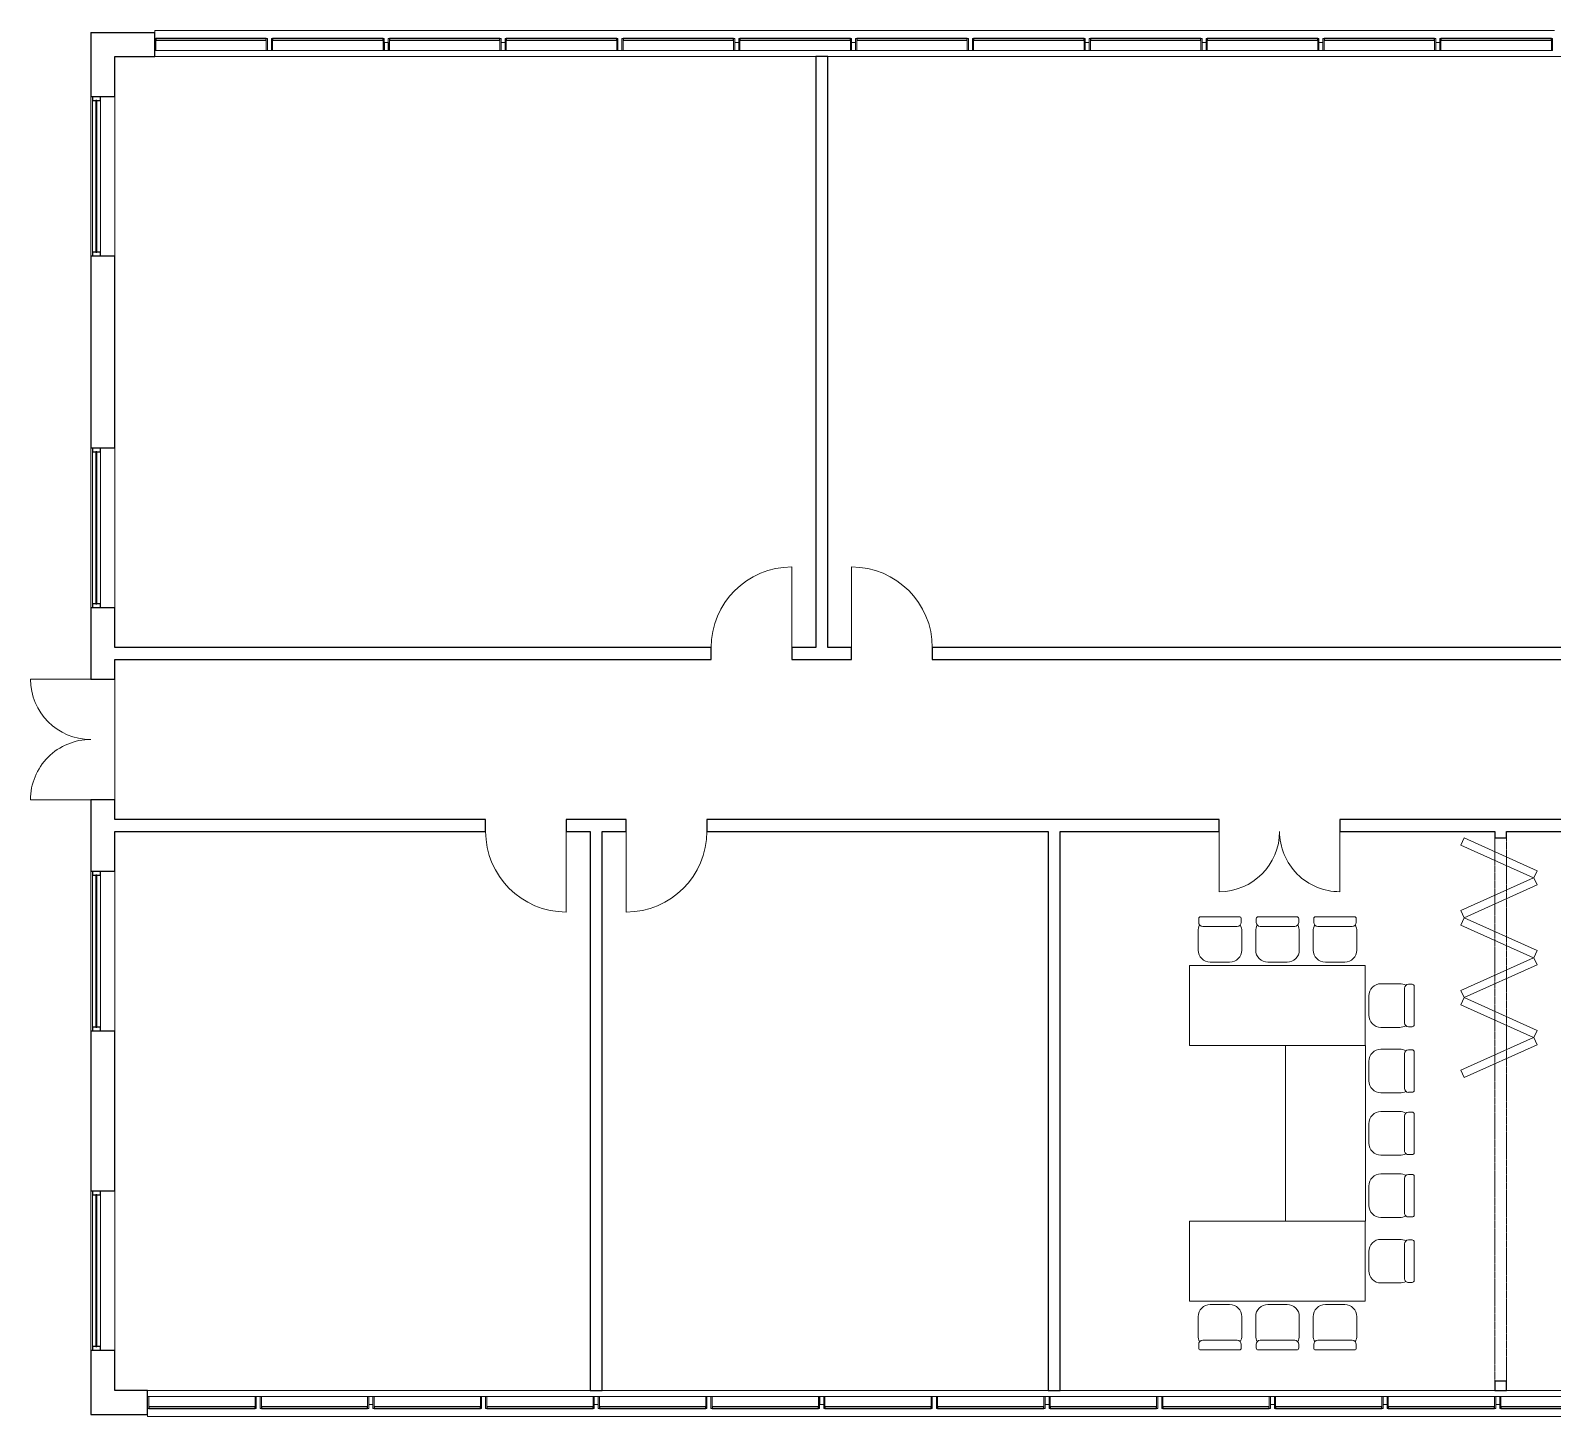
# Model space of a CAD drawing. Header units: millimetres. Extents: x -10759 to 26051, y -22904 to 7446.
# Drawn here: x -10759 to 8296, y -9904 to 7446 of the extents above; entities that cross this region are included whole.
import ezdxf

# ---------------------------------------------------------------- set-up
doc = ezdxf.new("R2010")
doc.units = ezdxf.units.MM
doc.linetypes.add('Hidden', pattern=[6, 4, -2])
for name, color, linetype, lineweight in [('A-G2-M-Building', 6, 'Continuous', 15), ('A-G22-M-FloorOutline', 6, 'Continuous', 15), ('A-G25-M-Walls', 7, 'Continuous', 15), ('A-G252-M-WallsInterior', 7, 'Continuous', 15), ('A-G321-M-WindowCills', 3, 'Continuous', 15), ('A-G321-M-Windows', 6, 'Continuous', 15), ('A-G322-M-Doors', 1, 'Continuous', 15), ('A-G4-M-FFE', 5, 'Continuous', 15)]:
    doc.layers.add(name, color=color, linetype=linetype, lineweight=lineweight)

# ---------------------------------------------------------------- blocks, each defined once
blk = doc.blocks.new('Folding wall door - Folding wall door-238000-Ground Floor')
at = {"layer": 'A-G2-M-Building'}
for p, q in [((-2989, 456), (-3400, -456)), ((-3309, -497), (-2900, 409)), ((-2900, 416), (-2989, 456)), ((-2811, 456), (-2900, 416)), ((-2900, 409), (-2491, -497)), ((-2400, -456), (-2811, 456)), ((-1989, 456), (-2400, -456)), ((-2309, -497), (-1900, 409)), ((-1900, 416), (-1989, 456)), ((-1811, 456), (-1900, 416)), ((-1900, 409), (-1491, -497)), ((-1400, -456), (-1811, 456)), ((-989, 456), (-1400, -456)), ((-1309, -497), (-900, 409)), ((-900, 416), (-989, 456)), ((-811, 456), (-900, 416)), ((-900, 409), (-491, -497)), ((-400, -456), (-811, 456)), ((-3400, -456), (-3309, -497)), ((-2491, -497), (-2400, -456)), ((-2400, -456), (-2309, -497)), ((-1491, -497), (-1400, -456)), ((-1400, -456), (-1309, -497)), ((-491, -497), (-400, -456))]:
    blk.add_line(p, q, dxfattribs=at)
at = {"layer": 'A-G322-M-Doors', "linetype": 'Hidden', "lineweight": 20}
for p, q in [((-3400, 75), (3400, 75)), ((3400, -75), (-3400, -75))]:
    blk.add_line(p, q, dxfattribs=at)
blk = doc.blocks.new('Curtain Wall Panel - Plain - Curtain Wall Panel - Plain-238082-Ground Floor')
at = {"layer": 'A-G321-M-Windows', "lineweight": 20}
for p, q in [((-665, 75), (-680, 75)), ((-680, 75), (-680, -75)), ((-665, -75), (-665, 75)), ((665, 75), (665, -75)), ((680, 75), (665, 75)), ((680, -75), (680, 75)), ((-680, -75), (-665, -75)), ((665, -75), (680, -75))]:
    blk.add_line(p, q, dxfattribs=at)
at = {"layer": 'A-G321-M-Windows', "lineweight": 25}
for p, q in [((665, 75), (-665, 75)), ((-665, 75), (-665, 55)), ((-665, 55), (665, 55)), ((665, 55), (665, 75))]:
    blk.add_line(p, q, dxfattribs=at)
at = {"layer": 'A-G321-M-Windows'}
blk.add_line((-665, -75), (665, -75), dxfattribs=at)
blk = doc.blocks.new('Rectangular Mullion - 50 x 250mm-237902-Ground Floor')
at = {"layer": 'A-G321-M-WindowCills'}
blk.add_line((7610, -9904), (9021, -9904), dxfattribs=at)
blk = doc.blocks.new('Rectangular Mullion - 50 x 250mm-V1-Ground Floor')
at = {"layer": 'A-G321-M-WindowCills'}
for p, q in [((3378, -9654), (3403, -9654)), ((3378, -9904), (4788, -9904))]:
    blk.add_line(p, q, dxfattribs=at)
blk = doc.blocks.new('Rectangular Mullion - 50 x 100mm-227649-Ground Floor')
at = {"layer": 'A-G321-M-WindowCills', "lineweight": 20}
for p, q in [((-25, 75), (25, 75)), ((-25, -25), (-25, 75)), ((25, 75), (25, -25)), ((25, -25), (-25, -25))]:
    blk.add_line(p, q, dxfattribs=at)
blk = doc.blocks.new('Rectangular Mullion - 50 x 250mm-V2-Ground Floor')
at = {"layer": 'A-G321-M-WindowCills'}
for p, q in [((3353, -9654), (3378, -9654)), ((1967, -9904), (3378, -9904))]:
    blk.add_line(p, q, dxfattribs=at)
blk = doc.blocks.new('Rectangular Mullion - 50 x 250mm-237946-Ground Floor')
at = {"layer": 'A-G321-M-WindowCills'}
for p, q in [((-7933, -9654), (-7908, -9654)), ((-9294, -9904), (-9294, -9879)), ((-9294, -9904), (-7908, -9904))]:
    blk.add_line(p, q, dxfattribs=at)
blk = doc.blocks.new('Curtain Wall Panel - Plain - Curtain Wall Panel - Plain-250232-Ground Floor')
at = {"layer": 'A-G321-M-Windows', "lineweight": 20}
for p, q in [((-691.25, 75), (-706.25, 75)), ((-706.25, 75), (-706.25, -75)), ((-691.25, -75), (-691.25, 75)), ((691.25, 75), (691.25, -75)), ((706.25, 75), (691.25, 75)), ((706.25, -75), (706.25, 75)), ((-706.25, -75), (-691.25, -75)), ((691.25, -75), (706.25, -75))]:
    blk.add_line(p, q, dxfattribs=at)
at = {"layer": 'A-G321-M-Windows', "lineweight": 25}
for p, q in [((691.25, 75), (-691.25, 75)), ((-691.25, 75), (-691.25, 55)), ((-691.25, 55), (691.25, 55)), ((691.25, 55), (691.25, 75))]:
    blk.add_line(p, q, dxfattribs=at)
at = {"layer": 'A-G321-M-Windows'}
blk.add_line((-691.25, -75), (691.25, -75), dxfattribs=at)
blk = doc.blocks.new('Rectangular Mullion - 50 x 250mm-250229-Ground Floor')
at = {"layer": 'A-G321-M-WindowCills'}
for p, q in [((-9204, 7421), (-9204, 7446)), ((-7767, 7446), (-9204, 7446)), ((-7767, 7196), (-7792, 7196))]:
    blk.add_line(p, q, dxfattribs=at)
blk = doc.blocks.new('Rectangular Mullion - 50 x 250mm-250230-Ground Floor')
at = {"layer": 'A-G321-M-WindowCills'}
for p, q in [((-6304, 7446), (-7767, 7446)), ((-7742, 7196), (-7767, 7196))]:
    blk.add_line(p, q, dxfattribs=at)
blk = doc.blocks.new('Rectangular Mullion - 50 x 250mm-V3-Ground Floor')
at = {"layer": 'A-G321-M-WindowCills'}
blk.add_line((-4842, 7446), (-6304, 7446), dxfattribs=at)
blk = doc.blocks.new('Rectangular Mullion - 50 x 250mm-V4-Ground Floor')
at = {"layer": 'A-G321-M-WindowCills'}
for p, q in [((-3379, 7446), (-4842, 7446)), ((-3379, 7196), (-3404, 7196))]:
    blk.add_line(p, q, dxfattribs=at)
blk = doc.blocks.new('Concept Dbl Door - 1510 x 2200mm-254057-Ground Floor')
at = {"layer": 'A-G322-M-Doors'}
for p, q in [((-755, 150), (-755, 905)), ((755, 150), (755, 905))]:
    blk.add_line(p, q, dxfattribs=at)
for centre, start, end in [((-755, 150), 360, 90), ((755, 150), 90, 180)]:
    blk.add_arc(centre, 755, start, end, dxfattribs=at)
blk = doc.blocks.new('Concept Dbl Door - 1510 x 2200mm-240964-Ground Floor')
at = {"layer": 'A-G322-M-Doors'}
for p, q in [((-755, 75), (-755, 830)), ((755, 75), (755, 830))]:
    blk.add_line(p, q, dxfattribs=at)
for centre, start, end in [((-755, 75), 360, 90), ((755, 75), 90, 180)]:
    blk.add_arc(centre, 755, start, end, dxfattribs=at)
blk = doc.blocks.new('Concept Sgl Door - 1010 x 2110mm-241302-Ground Floor')
at = {"layer": 'A-G322-M-Doors'}
blk.add_line((505, 75), (505, 1085), dxfattribs=at)
blk.add_arc((505, 75), 1010, 90, 180, dxfattribs=at)
blk = doc.blocks.new('Concept Sgl Door - 1010 x 2110mm-241319-Ground Floor')
at = {"layer": 'A-G322-M-Doors'}
blk.add_line((505, -75), (505, -1085), dxfattribs=at)
blk.add_arc((505, -75), 1010, 180, 270, dxfattribs=at)
blk = doc.blocks.new('Concept Window - Concept Window-254056-Ground Floor')
at = {"layer": 'A-G321-M-Windows', "lineweight": 25}
for p, q in [((-860, 130), (-910, 130)), ((-910, 30), (-860, 30)), ((-860, 30), (-860, 130)), ((1040, 85), (-860, 85)), ((-860, 85), (-860, 75)), ((-860, 75), (1040, 75)), ((1090, 130), (1040, 130)), ((1040, 130), (1040, 30)), ((1040, 75), (1040, 85)), ((1040, 30), (1090, 30))]:
    blk.add_line(p, q, dxfattribs=at)
at = {"layer": 'A-G321-M-Windows'}
for p, q in [((-860, 130), (1040, 130)), ((1040, 30), (-860, 30))]:
    blk.add_line(p, q, dxfattribs=at)
blk = doc.blocks.new('Concept Table - Grade 1 - Conference Table-245909-Ground Floor')
at = {"layer": 'A-G4-M-FFE'}
for p, q in [((-1025, -622), (-1025, 378)), ((-1025, 378), (1175, 378)), ((1175, 378), (1175, -622)), ((1175, -622), (-1025, -622))]:
    blk.add_line(p, q, dxfattribs=at)
blk = doc.blocks.new('Concept Table - Grade 1 - Conference Table-246450-Ground Floor')
at = {"layer": 'A-G4-M-FFE'}
for p, q in [((1175, 622), (-1025, 622)), ((-1025, 622), (-1025, -378)), ((1175, -378), (1175, 622)), ((-1025, -378), (1175, -378))]:
    blk.add_line(p, q, dxfattribs=at)
blk = doc.blocks.new('Concept Chair - Grade 1 - Concept Chair - Grade 1-246901-Ground Floor')
at = {"layer": 'A-G4-M-FFE'}
for p, q in [((-125, 217), (-125, 262)), ((-100, 287), (382, 287)), ((407, 262), (407, 217)), ((-132, -129), (-132, 106)), ((357, 166), (-75, 166)), ((414, 106), (414, -129)), ((262, -282), (20, -282))]:
    blk.add_line(p, q, dxfattribs=at)
for centre, radius, start, end in [((-100, 262), 25.2, 90, 180), ((-75, 217), 50.7, 180, 270), ((357, 217), 50.7, 270, 0), ((382, 262), 25.2, 0, 90), ((46, 106), 178, 153.8342, 180), ((236, 106), 178, 0, 26.1684), ((20, -129), 152, 180, 270), ((262, -129), 152, 270, 0)]:
    blk.add_arc(centre, radius, start, end, dxfattribs=at)
blk = doc.blocks.new('Concept Chair - Grade 1 - Concept Chair - Grade 1-244362-Ground Floor')
at = {"layer": 'A-G4-M-FFE'}
for p, q in [((262, 282), (20, 282)), ((-132, 129), (-132, -106)), ((414, -106), (414, 129)), ((357, -166), (-75, -166)), ((-125, -217), (-125, -262)), ((-100, -287), (382, -287)), ((407, -262), (407, -217))]:
    blk.add_line(p, q, dxfattribs=at)
for centre, radius, start, end in [((20, 129), 152, 90, 180), ((262, 129), 152, 360, 90), ((46, -106), 178, 180, 206.1658), ((-75, -217), 50.7, 90, 180), ((357, -217), 50.7, 360, 90), ((236, -106), 178, 333.8316, 0), ((-100, -262), 25.2, 180, 270), ((382, -262), 25.2, 270, 360)]:
    blk.add_arc(centre, radius, start, end, dxfattribs=at)

msp = doc.modelspace()

# ---------------------------------------------------------------- linework, layer by layer
at = {"layer": 'A-G22-M-FloorOutline'}
msp.add_line((-9704, -674), (-9704, -2184), dxfattribs=at)
at = {"layer": 'A-G25-M-Walls', "lineweight": 25}
for p, q in [((-10004, 7421), (-9204, 7421)), ((-10004, 7421), (-10004, 6621)), ((-9204, 7121), (-9204, 7421)), ((-9704, 7121), (-9204, 7121)), ((-9704, 6621), (-9704, 7121)), ((-10004, 6621), (-9704, 6621)), ((-9704, 4621), (-10004, 4621)), ((-10004, 4621), (-10004, 2221)), ((-9704, 2221), (-9704, 4621)), ((-10004, 2221), (-9704, 2221)), ((-9704, 221), (-10004, 221)), ((-10004, 221), (-10004, -674)), ((-9704, -279), (-9704, 221)), ((-9704, -674), (-9704, -429)), ((-10004, -674), (-9704, -674)), ((-9704, -2184), (-10004, -2184)), ((-10004, -2184), (-10004, -3079)), ((-9704, -2429), (-9704, -2184)), ((-9704, -3079), (-9704, -2579)), ((-10004, -3079), (-9704, -3079)), ((-9704, -5079), (-10004, -5079)), ((-10004, -5079), (-10004, -7079)), ((-9704, -7079), (-9704, -5079)), ((-10004, -7079), (-9704, -7079)), ((-9704, -9079), (-10004, -9079)), ((-10004, -9079), (-10004, -9879)), ((-9704, -9579), (-9704, -9079)), ((-9294, -9579), (-9704, -9579)), ((-9294, -9879), (-9294, -9579)), ((-10004, -9879), (-9294, -9879))]:
    msp.add_line(p, q, dxfattribs=at)
at = {"layer": 'A-G25-M-Walls'}
for p, q in [((-929, 7121), (-9204, 7121)), ((11221, 7121), (-779, 7121)), ((-10004, 4621), (-10004, 6621)), ((-9704, 6621), (-9704, 4621)), ((-10004, 221), (-10004, 2221)), ((-9704, 2221), (-9704, 221)), ((-10004, -5079), (-10004, -3079)), ((-9704, -3079), (-9704, -5079)), ((-10004, -9079), (-10004, -7079)), ((-9704, -7079), (-9704, -9079)), ((-9294, -9579), (-3751, -9579)), ((-3601, -9579), (1981, -9579)), ((2131, -9579), (7571, -9579)), ((7721, -9579), (10406, -9579))]:
    msp.add_line(p, q, dxfattribs=at)
at = {"layer": 'A-G252-M-WallsInterior', "lineweight": 25}
for p, q in [((-779, 7121), (-929, 7121)), ((-929, 7121), (-929, -279)), ((-779, -279), (-779, 7121)), ((-2239, -279), (-9704, -279)), ((-2239, -429), (-2239, -279)), ((-929, -279), (-1229, -279)), ((-1229, -279), (-1229, -429)), ((-479, -279), (-779, -279)), ((-479, -429), (-479, -279)), ((11721, -279), (531, -279)), ((531, -279), (531, -429)), ((-9704, -429), (-2239, -429)), ((-1229, -429), (-479, -429)), ((531, -429), (11721, -429)), ((-5061, -2429), (-9704, -2429)), ((-5061, -2579), (-5061, -2429)), ((-3301, -2429), (-4051, -2429)), ((-4051, -2429), (-4051, -2579)), ((-3301, -2579), (-3301, -2429)), ((4123, -2429), (-2291, -2429)), ((-2291, -2429), (-2291, -2579)), ((4123, -2579), (4123, -2429)), ((11721, -2429), (5633, -2429)), ((5633, -2429), (5633, -2579)), ((-9704, -2579), (-5061, -2579)), ((-4051, -2579), (-3751, -2579)), ((-3751, -2579), (-3751, -9579)), ((-3601, -2579), (-3301, -2579)), ((-3601, -9579), (-3601, -2579)), ((-2291, -2579), (1981, -2579)), ((1981, -2579), (1981, -9579)), ((2131, -2579), (4123, -2579)), ((2131, -9579), (2131, -2579)), ((5633, -2579), (7571, -2579)), ((7571, -2579), (7571, -2660)), ((7571, -2660), (7721, -2660)), ((7721, -2579), (16150, -2579)), ((7721, -2660), (7721, -2579)), ((7571, -9460), (7571, -9579)), ((7721, -9460), (7571, -9460)), ((7721, -9579), (7721, -9460)), ((-3751, -9579), (-3601, -9579)), ((1981, -9579), (2131, -9579)), ((7571, -9579), (7721, -9579))]:
    msp.add_line(p, q, dxfattribs=at)

# ---------------------------------------------------------------- block references
at = {"layer": 'A-G321-M-WindowCills'}
for name, p in [('Rectangular Mullion - 50 x 250mm-250229-Ground Floor', (0, 0)), ('Rectangular Mullion - 50 x 250mm-250230-Ground Floor', (0, 0)), ('Rectangular Mullion - 50 x 250mm-V3-Ground Floor', (0, 0)), ('Rectangular Mullion - 50 x 250mm-V4-Ground Floor', (0, 0)), ('Rectangular Mullion - 50 x 250mm-250230-Ground Floor', (4388, 0)), ('Rectangular Mullion - 50 x 250mm-V3-Ground Floor', (4388, 0)), ('Rectangular Mullion - 50 x 250mm-V4-Ground Floor', (4388, 0)), ('Rectangular Mullion - 50 x 250mm-250230-Ground Floor', (8775, 0)), ('Rectangular Mullion - 50 x 250mm-V3-Ground Floor', (8775, 0)), ('Rectangular Mullion - 50 x 250mm-V3-Ground Floor', (10238, 0)), ('Rectangular Mullion - 50 x 250mm-V3-Ground Floor', (11700, 0)), ('Rectangular Mullion - 50 x 250mm-V3-Ground Floor', (13163, 0)), ('Rectangular Mullion - 50 x 250mm-237946-Ground Floor', (0, 0)), ('Rectangular Mullion - 50 x 250mm-V1-Ground Floor', (-11286, 0)), ('Rectangular Mullion - 50 x 250mm-V2-Ground Floor', (-8464, 0)), ('Rectangular Mullion - 50 x 250mm-V1-Ground Floor', (-8464, 0)), ('Rectangular Mullion - 50 x 250mm-V2-Ground Floor', (-5643, 0)), ('Rectangular Mullion - 50 x 250mm-V1-Ground Floor', (-5643, 0)), ('Rectangular Mullion - 50 x 250mm-V2-Ground Floor', (-2821, 0)), ('Rectangular Mullion - 50 x 250mm-V1-Ground Floor', (-2821, 0)), ('Rectangular Mullion - 50 x 250mm-V2-Ground Floor', (0, 0)), ('Rectangular Mullion - 50 x 250mm-V1-Ground Floor', (0, 0)), ('Rectangular Mullion - 50 x 250mm-237902-Ground Floor', (-2821, 0)), ('Rectangular Mullion - 50 x 250mm-237902-Ground Floor', (-1411, 0)), ('Rectangular Mullion - 50 x 250mm-237902-Ground Floor', (0, 0))]:
    msp.add_blockref(name, p, dxfattribs=at)
at = {"layer": 'A-G321-M-WindowCills', "extrusion": (0, 0, -1), "rotation": 180}
for p in [(6304, 7271), (4842, 7271), (1917, 7271), (454, 7271), (-2471, 7271), (-3933, 7271), (-5396, 7271), (-6858, 7271)]:
    msp.add_blockref('Rectangular Mullion - 50 x 100mm-227649-Ground Floor', p, dxfattribs=at)
at = {"layer": 'A-G321-M-WindowCills', "extrusion": (0, 0, -1)}
for p in [(6497, -9729), (3676, -9729), (854, -9729), (-1967, -9729), (-4788, -9729), (-6199, -9729), (-7610, -9729)]:
    msp.add_blockref('Rectangular Mullion - 50 x 100mm-227649-Ground Floor', p, dxfattribs=at)
at = {"layer": 'A-G321-M-Windows'}
for p in [(-8498, 7271), (-7036, 7271), (-5573, 7271), (-4111, 7271), (-2648, 7271), (-1186, 7271), (277, 7271), (1739, 7271), (3202, 7271), (4664, 7271), (6127, 7271), (7589, 7271)]:
    msp.add_blockref('Curtain Wall Panel - Plain - Curtain Wall Panel - Plain-250232-Ground Floor', p, dxfattribs=at)
for name, p, rotation in [('Concept Window - Concept Window-254056-Ground Floor', (-9854, 5531), 89.99999999999991), ('Concept Window - Concept Window-254056-Ground Floor', (-9854, 1131), 89.99999999999991), ('Concept Window - Concept Window-254056-Ground Floor', (-9854, -4169), 89.99999999999991), ('Concept Window - Concept Window-254056-Ground Floor', (-9854, -8169), 89.99999999999991), ('Curtain Wall Panel - Plain - Curtain Wall Panel - Plain-238082-Ground Floor', (-8613, -9729), 180), ('Curtain Wall Panel - Plain - Curtain Wall Panel - Plain-238082-Ground Floor', (-7203, -9729), 180), ('Curtain Wall Panel - Plain - Curtain Wall Panel - Plain-238082-Ground Floor', (-5792, -9729), 180), ('Curtain Wall Panel - Plain - Curtain Wall Panel - Plain-238082-Ground Floor', (-4381, -9729), 180), ('Curtain Wall Panel - Plain - Curtain Wall Panel - Plain-238082-Ground Floor', (-2971, -9729), 180), ('Curtain Wall Panel - Plain - Curtain Wall Panel - Plain-238082-Ground Floor', (-1560, -9729), 180), ('Curtain Wall Panel - Plain - Curtain Wall Panel - Plain-238082-Ground Floor', (-149, -9729), 180), ('Curtain Wall Panel - Plain - Curtain Wall Panel - Plain-238082-Ground Floor', (1262, -9729), 180), ('Curtain Wall Panel - Plain - Curtain Wall Panel - Plain-238082-Ground Floor', (2672, -9729), 180), ('Curtain Wall Panel - Plain - Curtain Wall Panel - Plain-238082-Ground Floor', (4083, -9729), 180), ('Curtain Wall Panel - Plain - Curtain Wall Panel - Plain-238082-Ground Floor', (5494, -9729), 180), ('Curtain Wall Panel - Plain - Curtain Wall Panel - Plain-238082-Ground Floor', (6904, -9729), 180), ('Curtain Wall Panel - Plain - Curtain Wall Panel - Plain-238082-Ground Floor', (8315, -9729), 180)]:
    msp.add_blockref(name, p, dxfattribs=dict(at, rotation=rotation))
at = {"layer": 'A-G322-M-Doors'}
for name, p in [('Concept Sgl Door - 1010 x 2110mm-241302-Ground Floor', (-1734, -354)), ('Concept Sgl Door - 1010 x 2110mm-241319-Ground Floor', (-4556, -2504))]:
    msp.add_blockref(name, p, dxfattribs=at)
for name, p, rotation in [('Concept Sgl Door - 1010 x 2110mm-241319-Ground Floor', (26, -354), 180), ('Concept Dbl Door - 1510 x 2200mm-254057-Ground Floor', (-9854, -1429), 89.99999999999991), ('Concept Sgl Door - 1010 x 2110mm-241302-Ground Floor', (-2796, -2504), 180), ('Concept Dbl Door - 1510 x 2200mm-240964-Ground Floor', (4878, -2504), 180), ('Folding wall door - Folding wall door-238000-Ground Floor', (7646, -6060), 269.9999999999999)]:
    msp.add_blockref(name, p, dxfattribs=dict(at, rotation=rotation))
at = {"layer": 'A-G4-M-FFE'}
for name, p in [('Concept Chair - Grade 1 - Concept Chair - Grade 1-246901-Ground Floor', (3991, -3935)), ('Concept Chair - Grade 1 - Concept Chair - Grade 1-246901-Ground Floor', (4711, -3935)), ('Concept Chair - Grade 1 - Concept Chair - Grade 1-246901-Ground Floor', (5431, -3935)), ('Concept Chair - Grade 1 - Concept Chair - Grade 1-244362-Ground Floor', (3991, -8783)), ('Concept Chair - Grade 1 - Concept Chair - Grade 1-244362-Ground Floor', (4711, -8783)), ('Concept Chair - Grade 1 - Concept Chair - Grade 1-244362-Ground Floor', (5431, -8783))]:
    msp.add_blockref(name, p, dxfattribs=at)
for name, p, rotation in [('Concept Table - Grade 1 - Conference Table-246450-Ground Floor', (4926, -4637), 180), ('Concept Chair - Grade 1 - Concept Chair - Grade 1-244362-Ground Floor', (6276, -4900), 90.00000000000024), ('Concept Table - Grade 1 - Conference Table-245909-Ground Floor', (5330, -6434), 89.99999999999972), ('Concept Chair - Grade 1 - Concept Chair - Grade 1-244362-Ground Floor', (6276, -5720), 90.00000000000024), ('Concept Chair - Grade 1 - Concept Chair - Grade 1-246901-Ground Floor', (6276, -6218), 269.9999999999992), ('Concept Chair - Grade 1 - Concept Chair - Grade 1-246901-Ground Floor', (6276, -6998), 269.9999999999992), ('Concept Table - Grade 1 - Conference Table-245909-Ground Floor', (4926, -8081), 180), ('Concept Chair - Grade 1 - Concept Chair - Grade 1-246901-Ground Floor', (6276, -7818), 269.9999999999992)]:
    msp.add_blockref(name, p, dxfattribs=dict(at, rotation=rotation))

doc.saveas('drawing.dxf')
